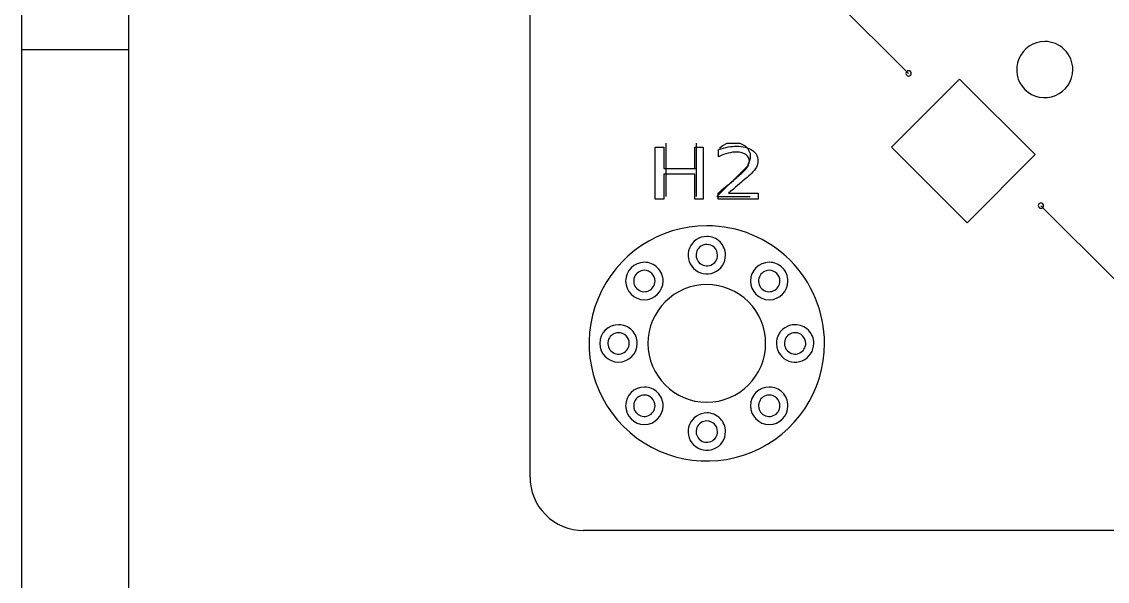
# Model space of a CAD drawing. Header units: millimetres. Extents: x 10 to 287, y 10 to 200.
# Drawn here: x 10 to 30.29, y 140.06 to 150.52 of the extents above; entities that cross this region are included whole.
import ezdxf

# ---------------------------------------------------------------- set-up
doc = ezdxf.new("R2010")
doc.units = ezdxf.units.MM
doc.layers.get('0').update_dxf_attribs({"linetype": 'CONTINUOUS'})

msp = doc.modelspace()

# ---------------------------------------------------------------- linework, layer by layer
at = {"color": 7}
for points in [[(10, 200.0072), (287.0022, 200.0072), (287.0022, 10), (10, 10)], [(12, 198.0072), (285.0022, 198.0072), (285.0022, 12), (12, 12)], [(29.121, 150.1532)], [(29.121, 150.1532)], [(29.121, 150.1532)], [(29.121, 150.1532)], [(29.121, 150.1532)], [(29.121, 150.1532)], [(26.5754, 149.6075)], [(27.6714, 146.7644), (26.2572, 148.1786), (27.53, 149.4514), (28.9442, 148.0372)], [(27.6714, 146.7644), (26.2572, 148.1786), (27.53, 149.4514), (28.9442, 148.0372)], [(27.6714, 146.7644), (26.2572, 148.1786), (27.53, 149.4514), (28.9442, 148.0372)], [(21.838575, 148.179182), (21.998442, 148.179182), (21.998442, 147.780754), (22.579342, 147.780754), (22.579342, 148.179182), (22.739209, 148.179182), (22.739209, 147.207201), (22.579342, 147.207201), (22.579342, 147.67008), (21.998442, 147.67008), (21.998442, 147.207201), (21.838575, 147.207201)], [(23.209302, 147.317889)], [(29.0503, 147.1326)], [(22.8045, 146.7072)], [(22.8045, 146.7072)], [(22.8045, 146.7072)], [(22.8045, 146.7072)], [(22.8045, 146.5072)], [(22.8045, 146.5072)], [(22.8045, 146.5072)], [(22.8045, 146.5072)], [(22.8045, 146.3572)], [(22.8045, 146.3572)], [(22.8045, 146.3572)], [(22.8045, 146.3572)], [(21.6377, 146.0239)], [(21.6377, 146.0239)], [(21.6377, 146.0239)], [(21.6377, 146.0239)], [(23.9712, 146.0239)], [(23.9712, 146.0239)], [(23.9712, 146.0239)], [(23.9712, 146.0239)], [(21.6377, 145.8739)], [(21.6377, 145.8739)], [(21.6377, 145.8739)], [(21.6377, 145.8739)], [(23.9712, 145.8739)], [(23.9712, 145.8739)], [(23.9712, 145.8739)], [(23.9712, 145.8739)], [(22.8045, 145.6072)], [(22.8045, 145.6072)], [(22.8045, 145.6072)], [(22.8045, 145.6072)], [(21.1545, 144.8572)], [(21.1545, 144.8572)], [(21.1545, 144.8572)], [(21.1545, 144.8572)], [(21.1545, 144.7072)], [(21.1545, 144.7072)], [(21.1545, 144.7072)], [(21.1545, 144.7072)], [(24.4545, 144.8572)], [(24.4545, 144.8572)], [(24.4545, 144.8572)], [(24.4545, 144.8572)], [(24.4545, 144.7072)], [(24.4545, 144.7072)], [(24.4545, 144.7072)], [(24.4545, 144.7072)], [(21.6377, 143.6905)], [(21.6377, 143.6905)], [(21.6377, 143.6905)], [(21.6377, 143.6905)], [(23.9712, 143.6905)], [(23.9712, 143.6905)], [(23.9712, 143.6905)], [(23.9712, 143.6905)], [(21.6377, 143.5405)], [(21.6377, 143.5405)], [(21.6377, 143.5405)], [(21.6377, 143.5405)], [(23.9712, 143.5405)], [(23.9712, 143.5405)], [(23.9712, 143.5405)], [(23.9712, 143.5405)], [(22.8045, 143.2072)], [(22.8045, 143.2072)], [(22.8045, 143.2072)], [(22.8045, 143.2072)], [(22.8045, 143.0572)], [(22.8045, 143.0572)], [(22.8045, 143.0572)], [(22.8045, 143.0572)]]:
    msp.add_lwpolyline(points, close=True, dxfattribs=at)
for points in [[(19.5, 142.0072), (19.5, 185.0072)], [(25.1612, 150.9717), (26.5754, 149.5575)], [(26.5754, 149.5575), (25.1612, 150.9717)], [(10, 150.0072), (12, 150.0072)], [(22.0426, 147.2524), (22.0426, 148.2524)], [(22.614, 147.2524), (22.614, 148.2524)], [(23.0426, 148.1571), (23.0902, 148.2048), (23.1854, 148.2524), (23.4235, 148.2524), (23.5188, 148.2048), (23.5664, 148.1571), (23.614, 148.0619), (23.614, 147.9667), (23.5664, 147.8238), (22.9949, 147.2524), (23.614, 147.2524)], [(23.024904, 147.999505), (23.024904, 148.132314)], [(22.0426, 147.7762), (22.614, 147.7762)], [(23.209311, 147.317875), (23.76726, 147.317875), (23.76726, 147.207201), (23.016996, 147.207201), (23.016996, 147.317875)], [(29.0503, 147.0826), (30.4645, 145.6684)], [(30.4645, 145.6684), (29.0503, 147.0826)], [(39.5, 141.0072), (20.5, 141.0072)]]:
    msp.add_lwpolyline(points, dxfattribs=at)
for points in [[(29.121, 150.1532), (28.908657, 150.1532), (28.717223, 150.025288), (28.635963, 149.829109)], [(29.121, 150.1532), (28.908657, 150.1532), (28.717223, 150.025288), (28.635963, 149.829109)], [(29.121, 150.1532), (28.908657, 150.1532), (28.717223, 150.025288), (28.635963, 149.829109)], [(29.121, 150.1532), (28.908657, 150.1532), (28.717223, 150.025288), (28.635963, 149.829109)], [(29.121, 150.1532), (28.908657, 150.1532), (28.717223, 150.025288), (28.635963, 149.829109)], [(29.121, 150.1532), (28.908657, 150.1532), (28.717223, 150.025288), (28.635963, 149.829109)], [(29.492231, 149.999431), (29.393774, 150.097888), (29.260239, 150.1532), (29.121, 150.1532)], [(29.492231, 149.999431), (29.393774, 150.097888), (29.260239, 150.1532), (29.121, 150.1532)], [(29.492231, 149.999431), (29.393774, 150.097888), (29.260239, 150.1532), (29.121, 150.1532)], [(29.492231, 149.999431), (29.393774, 150.097888), (29.260239, 150.1532), (29.121, 150.1532)], [(29.492231, 149.999431), (29.393774, 150.097888), (29.260239, 150.1532), (29.121, 150.1532)], [(29.492231, 149.999431), (29.393774, 150.097888), (29.260239, 150.1532), (29.121, 150.1532)], [(29.646, 149.6282), (29.646, 149.767439), (29.590688, 149.900974), (29.492231, 149.999431)], [(29.646, 149.6282), (29.646, 149.767439), (29.590688, 149.900974), (29.492231, 149.999431)], [(29.646, 149.6282), (29.646, 149.767439), (29.590688, 149.900974), (29.492231, 149.999431)], [(29.646, 149.6282), (29.646, 149.767439), (29.590688, 149.900974), (29.492231, 149.999431)], [(29.646, 149.6282), (29.646, 149.767439), (29.590688, 149.900974), (29.492231, 149.999431)], [(29.646, 149.6282), (29.646, 149.767439), (29.590688, 149.900974), (29.492231, 149.999431)], [(28.635963, 149.829109), (28.554703, 149.63293), (28.59962, 149.407118), (28.749769, 149.256969)], [(28.635963, 149.829109), (28.554703, 149.63293), (28.59962, 149.407118), (28.749769, 149.256969)], [(28.635963, 149.829109), (28.554703, 149.63293), (28.59962, 149.407118), (28.749769, 149.256969)], [(28.635963, 149.829109), (28.554703, 149.63293), (28.59962, 149.407118), (28.749769, 149.256969)], [(28.635963, 149.829109), (28.554703, 149.63293), (28.59962, 149.407118), (28.749769, 149.256969)], [(28.635963, 149.829109), (28.554703, 149.63293), (28.59962, 149.407118), (28.749769, 149.256969)], [(26.5754, 149.6075), (26.547786, 149.6075), (26.5254, 149.585114), (26.5254, 149.5575)], [(26.5254, 149.5575), (26.5254, 149.529886), (26.547786, 149.5075), (26.5754, 149.5075)], [(26.610755, 149.592855), (26.601379, 149.602232), (26.588661, 149.6075), (26.5754, 149.6075)], [(26.5754, 149.5075), (26.603014, 149.5075), (26.6254, 149.529886), (26.6254, 149.5575)], [(26.6254, 149.5575), (26.6254, 149.570761), (26.620132, 149.583479), (26.610755, 149.592855)], [(29.321909, 149.143163), (29.518088, 149.224423), (29.646, 149.415857), (29.646, 149.6282)], [(29.321909, 149.143163), (29.518088, 149.224423), (29.646, 149.415857), (29.646, 149.6282)], [(29.321909, 149.143163), (29.518088, 149.224423), (29.646, 149.415857), (29.646, 149.6282)], [(29.321909, 149.143163), (29.518088, 149.224423), (29.646, 149.415857), (29.646, 149.6282)], [(29.321909, 149.143163), (29.518088, 149.224423), (29.646, 149.415857), (29.646, 149.6282)], [(29.321909, 149.143163), (29.518088, 149.224423), (29.646, 149.415857), (29.646, 149.6282)], [(28.749769, 149.256969), (28.899918, 149.10682), (29.12573, 149.061903), (29.321909, 149.143163)], [(28.749769, 149.256969), (28.899918, 149.10682), (29.12573, 149.061903), (29.321909, 149.143163)], [(28.749769, 149.256969), (28.899918, 149.10682), (29.12573, 149.061903), (29.321909, 149.143163)], [(28.749769, 149.256969), (28.899918, 149.10682), (29.12573, 149.061903), (29.321909, 149.143163)], [(28.749769, 149.256969), (28.899918, 149.10682), (29.12573, 149.061903), (29.321909, 149.143163)], [(28.749769, 149.256969), (28.899918, 149.10682), (29.12573, 149.061903), (29.321909, 149.143163)], [(23.024904, 148.132314), (23.089271, 148.153581), (23.149419, 148.169641), (23.205348, 148.180494)], [(23.205348, 148.180494), (23.261275, 148.191347), (23.312453, 148.196774), (23.358883, 148.196774)], [(23.358883, 148.196774), (23.481288, 148.196774), (23.578896, 148.171601), (23.651707, 148.121254)], [(23.651707, 148.121254), (23.724518, 148.070907), (23.760923, 148.003635), (23.760923, 147.919437)], [(23.202973, 148.064605), (23.147573, 148.050285), (23.088217, 148.028585), (23.024904, 147.999505)], [(23.362048, 148.086085), (23.311928, 148.086085), (23.258903, 148.078925), (23.202973, 148.064605)], [(23.533786, 148.037255), (23.489993, 148.069808), (23.432747, 148.086085), (23.362048, 148.086085)], [(23.600266, 147.910956), (23.600266, 147.962603), (23.578106, 148.004702), (23.533786, 148.037255)], [(23.569406, 147.813956), (23.589979, 147.846943), (23.600266, 147.879276), (23.600266, 147.910956)], [(23.760923, 147.919437), (23.760923, 147.87951), (23.75169, 147.841534), (23.733223, 147.805507)], [(23.462564, 147.694168), (23.513744, 147.741475), (23.549358, 147.781404), (23.569406, 147.813956)], [(23.733223, 147.805507), (23.715283, 147.76992), (23.682306, 147.727821), (23.634293, 147.679208)], [(23.016996, 147.317875), (23.077669, 147.369522), (23.160241, 147.438747), (23.26471, 147.525552)], [(23.508458, 147.569836), (23.437758, 147.509943), (23.338039, 147.42596), (23.209302, 147.317889)], [(23.26471, 147.525552), (23.369705, 147.612789), (23.435656, 147.668995), (23.462564, 147.694168)], [(23.634293, 147.679208), (23.6211, 147.666621), (23.579155, 147.630164), (23.508458, 147.569836)], [(29.004106, 147.101734), (28.996367, 147.08305), (29.000645, 147.061545), (29.014945, 147.047245)], [(29.0503, 147.1326), (29.030077, 147.1326), (29.011845, 147.120418), (29.004106, 147.101734)], [(29.085655, 147.117955), (29.076279, 147.127332), (29.063561, 147.1326), (29.0503, 147.1326)], [(29.1003, 147.0826), (29.1003, 147.095861), (29.095032, 147.108579), (29.085655, 147.117955)], [(29.014945, 147.047245), (29.029245, 147.032945), (29.05075, 147.028667), (29.069434, 147.036406)], [(29.069434, 147.036406), (29.088118, 147.044145), (29.1003, 147.062377), (29.1003, 147.0826)], [(22.8045, 146.7072), (21.914683, 146.7072), (21.112483, 146.171187), (20.771965, 145.349104)], [(22.8045, 146.7072), (21.914683, 146.7072), (21.112483, 146.171187), (20.771965, 145.349104)], [(22.8045, 146.7072), (21.914683, 146.7072), (21.112483, 146.171187), (20.771965, 145.349104)], [(22.8045, 146.7072), (21.914683, 146.7072), (21.112483, 146.171187), (20.771965, 145.349104)], [(24.360135, 146.062835), (23.947555, 146.475415), (23.387976, 146.7072), (22.8045, 146.7072)], [(24.360135, 146.062835), (23.947555, 146.475415), (23.387976, 146.7072), (22.8045, 146.7072)], [(24.360135, 146.062835), (23.947555, 146.475415), (23.387976, 146.7072), (22.8045, 146.7072)], [(24.360135, 146.062835), (23.947555, 146.475415), (23.387976, 146.7072), (22.8045, 146.7072)], [(22.8045, 146.5072), (22.662938, 146.5072), (22.535316, 146.421925), (22.481142, 146.291139)], [(22.8045, 146.5072), (22.662938, 146.5072), (22.535316, 146.421925), (22.481142, 146.291139)], [(22.8045, 146.5072), (22.662938, 146.5072), (22.535316, 146.421925), (22.481142, 146.291139)], [(22.8045, 146.5072), (22.662938, 146.5072), (22.535316, 146.421925), (22.481142, 146.291139)], [(23.051987, 146.404687), (22.98635, 146.470325), (22.897326, 146.5072), (22.8045, 146.5072)], [(23.051987, 146.404687), (22.98635, 146.470325), (22.897326, 146.5072), (22.8045, 146.5072)], [(23.051987, 146.404687), (22.98635, 146.470325), (22.897326, 146.5072), (22.8045, 146.5072)], [(23.051987, 146.404687), (22.98635, 146.470325), (22.897326, 146.5072), (22.8045, 146.5072)], [(22.481142, 146.291139), (22.426969, 146.160353), (22.456913, 146.009812), (22.557013, 145.909713)], [(22.481142, 146.291139), (22.426969, 146.160353), (22.456913, 146.009812), (22.557013, 145.909713)], [(22.481142, 146.291139), (22.426969, 146.160353), (22.456913, 146.009812), (22.557013, 145.909713)], [(22.481142, 146.291139), (22.426969, 146.160353), (22.456913, 146.009812), (22.557013, 145.909713)], [(22.8045, 146.3572), (22.723608, 146.3572), (22.65068, 146.308472), (22.619724, 146.233737)], [(22.8045, 146.3572), (22.723608, 146.3572), (22.65068, 146.308472), (22.619724, 146.233737)], [(22.8045, 146.3572), (22.723608, 146.3572), (22.65068, 146.308472), (22.619724, 146.233737)], [(22.8045, 146.3572), (22.723608, 146.3572), (22.65068, 146.308472), (22.619724, 146.233737)], [(22.945921, 146.298621), (22.908414, 146.336129), (22.857543, 146.3572), (22.8045, 146.3572)], [(22.945921, 146.298621), (22.908414, 146.336129), (22.857543, 146.3572), (22.8045, 146.3572)], [(22.945921, 146.298621), (22.908414, 146.336129), (22.857543, 146.3572), (22.8045, 146.3572)], [(22.945921, 146.298621), (22.908414, 146.336129), (22.857543, 146.3572), (22.8045, 146.3572)], [(23.0045, 146.1572), (23.0045, 146.210243), (22.983429, 146.261114), (22.945921, 146.298621)], [(23.0045, 146.1572), (23.0045, 146.210243), (22.983429, 146.261114), (22.945921, 146.298621)], [(23.0045, 146.1572), (23.0045, 146.210243), (22.983429, 146.261114), (22.945921, 146.298621)], [(23.0045, 146.1572), (23.0045, 146.210243), (22.983429, 146.261114), (22.945921, 146.298621)], [(23.1545, 146.1572), (23.1545, 146.250026), (23.117625, 146.33905), (23.051987, 146.404687)], [(23.1545, 146.1572), (23.1545, 146.250026), (23.117625, 146.33905), (23.051987, 146.404687)], [(23.1545, 146.1572), (23.1545, 146.250026), (23.117625, 146.33905), (23.051987, 146.404687)], [(23.1545, 146.1572), (23.1545, 146.250026), (23.117625, 146.33905), (23.051987, 146.404687)], [(22.619724, 146.233737), (22.588768, 146.159002), (22.605879, 146.072978), (22.663079, 146.015779)], [(22.619724, 146.233737), (22.588768, 146.159002), (22.605879, 146.072978), (22.663079, 146.015779)], [(22.619724, 146.233737), (22.588768, 146.159002), (22.605879, 146.072978), (22.663079, 146.015779)], [(22.619724, 146.233737), (22.588768, 146.159002), (22.605879, 146.072978), (22.663079, 146.015779)], [(22.881037, 145.972424), (22.955772, 146.00338), (23.0045, 146.076308), (23.0045, 146.1572)], [(22.881037, 145.972424), (22.955772, 146.00338), (23.0045, 146.076308), (23.0045, 146.1572)], [(22.881037, 145.972424), (22.955772, 146.00338), (23.0045, 146.076308), (23.0045, 146.1572)], [(22.881037, 145.972424), (22.955772, 146.00338), (23.0045, 146.076308), (23.0045, 146.1572)], [(22.938439, 145.833842), (23.069225, 145.888016), (23.1545, 146.015638), (23.1545, 146.1572)], [(22.938439, 145.833842), (23.069225, 145.888016), (23.1545, 146.015638), (23.1545, 146.1572)], [(22.938439, 145.833842), (23.069225, 145.888016), (23.1545, 146.015638), (23.1545, 146.1572)], [(22.938439, 145.833842), (23.069225, 145.888016), (23.1545, 146.015638), (23.1545, 146.1572)], [(21.6377, 146.0239), (21.4444, 146.0239), (21.2877, 145.8672), (21.2877, 145.6739)], [(21.6377, 146.0239), (21.4444, 146.0239), (21.2877, 145.8672), (21.2877, 145.6739)], [(21.6377, 146.0239), (21.4444, 146.0239), (21.2877, 145.8672), (21.2877, 145.6739)], [(21.6377, 146.0239), (21.4444, 146.0239), (21.2877, 145.8672), (21.2877, 145.6739)], [(21.885187, 145.921387), (21.81955, 145.987025), (21.730526, 146.0239), (21.6377, 146.0239)], [(21.885187, 145.921387), (21.81955, 145.987025), (21.730526, 146.0239), (21.6377, 146.0239)], [(21.885187, 145.921387), (21.81955, 145.987025), (21.730526, 146.0239), (21.6377, 146.0239)], [(21.885187, 145.921387), (21.81955, 145.987025), (21.730526, 146.0239), (21.6377, 146.0239)], [(21.9877, 145.6739), (21.9877, 145.766726), (21.950825, 145.85575), (21.885187, 145.921387)], [(21.9877, 145.6739), (21.9877, 145.766726), (21.950825, 145.85575), (21.885187, 145.921387)], [(21.9877, 145.6739), (21.9877, 145.766726), (21.950825, 145.85575), (21.885187, 145.921387)], [(21.9877, 145.6739), (21.9877, 145.766726), (21.950825, 145.85575), (21.885187, 145.921387)], [(22.557013, 145.909713), (22.657112, 145.809613), (22.807653, 145.779669), (22.938439, 145.833842)], [(22.557013, 145.909713), (22.657112, 145.809613), (22.807653, 145.779669), (22.938439, 145.833842)], [(22.557013, 145.909713), (22.657112, 145.809613), (22.807653, 145.779669), (22.938439, 145.833842)], [(22.557013, 145.909713), (22.657112, 145.809613), (22.807653, 145.779669), (22.938439, 145.833842)], [(22.663079, 146.015779), (22.720278, 145.958579), (22.806302, 145.941468), (22.881037, 145.972424)], [(22.663079, 146.015779), (22.720278, 145.958579), (22.806302, 145.941468), (22.881037, 145.972424)], [(22.663079, 146.015779), (22.720278, 145.958579), (22.806302, 145.941468), (22.881037, 145.972424)], [(22.663079, 146.015779), (22.720278, 145.958579), (22.806302, 145.941468), (22.881037, 145.972424)], [(23.9712, 146.0239), (23.7779, 146.0239), (23.6212, 145.8672), (23.6212, 145.6739)], [(23.9712, 146.0239), (23.7779, 146.0239), (23.6212, 145.8672), (23.6212, 145.6739)], [(23.9712, 146.0239), (23.7779, 146.0239), (23.6212, 145.8672), (23.6212, 145.6739)], [(23.9712, 146.0239), (23.7779, 146.0239), (23.6212, 145.8672), (23.6212, 145.6739)], [(24.218687, 145.921387), (24.15305, 145.987025), (24.064026, 146.0239), (23.9712, 146.0239)], [(24.218687, 145.921387), (24.15305, 145.987025), (24.064026, 146.0239), (23.9712, 146.0239)], [(24.218687, 145.921387), (24.15305, 145.987025), (24.064026, 146.0239), (23.9712, 146.0239)], [(24.218687, 145.921387), (24.15305, 145.987025), (24.064026, 146.0239), (23.9712, 146.0239)], [(24.3212, 145.6739), (24.3212, 145.766726), (24.284325, 145.85575), (24.218687, 145.921387)], [(24.3212, 145.6739), (24.3212, 145.766726), (24.284325, 145.85575), (24.218687, 145.921387)], [(24.3212, 145.6739), (24.3212, 145.766726), (24.284325, 145.85575), (24.218687, 145.921387)], [(24.3212, 145.6739), (24.3212, 145.766726), (24.284325, 145.85575), (24.218687, 145.921387)], [(25.0045, 144.5072), (25.0045, 145.090676), (24.772715, 145.650255), (24.360135, 146.062835)], [(25.0045, 144.5072), (25.0045, 145.090676), (24.772715, 145.650255), (24.360135, 146.062835)], [(25.0045, 144.5072), (25.0045, 145.090676), (24.772715, 145.650255), (24.360135, 146.062835)], [(25.0045, 144.5072), (25.0045, 145.090676), (24.772715, 145.650255), (24.360135, 146.062835)], [(21.452924, 145.750437), (21.421968, 145.675702), (21.439079, 145.589678), (21.496279, 145.532479)], [(21.452924, 145.750437), (21.421968, 145.675702), (21.439079, 145.589678), (21.496279, 145.532479)], [(21.452924, 145.750437), (21.421968, 145.675702), (21.439079, 145.589678), (21.496279, 145.532479)], [(21.452924, 145.750437), (21.421968, 145.675702), (21.439079, 145.589678), (21.496279, 145.532479)], [(21.6377, 145.8739), (21.556808, 145.8739), (21.48388, 145.825172), (21.452924, 145.750437)], [(21.6377, 145.8739), (21.556808, 145.8739), (21.48388, 145.825172), (21.452924, 145.750437)], [(21.6377, 145.8739), (21.556808, 145.8739), (21.48388, 145.825172), (21.452924, 145.750437)], [(21.6377, 145.8739), (21.556808, 145.8739), (21.48388, 145.825172), (21.452924, 145.750437)], [(21.779121, 145.815321), (21.741614, 145.852829), (21.690743, 145.8739), (21.6377, 145.8739)], [(21.779121, 145.815321), (21.741614, 145.852829), (21.690743, 145.8739), (21.6377, 145.8739)], [(21.779121, 145.815321), (21.741614, 145.852829), (21.690743, 145.8739), (21.6377, 145.8739)], [(21.779121, 145.815321), (21.741614, 145.852829), (21.690743, 145.8739), (21.6377, 145.8739)], [(21.8377, 145.6739), (21.8377, 145.726943), (21.816629, 145.777814), (21.779121, 145.815321)], [(21.8377, 145.6739), (21.8377, 145.726943), (21.816629, 145.777814), (21.779121, 145.815321)], [(21.8377, 145.6739), (21.8377, 145.726943), (21.816629, 145.777814), (21.779121, 145.815321)], [(21.8377, 145.6739), (21.8377, 145.726943), (21.816629, 145.777814), (21.779121, 145.815321)], [(23.786424, 145.750437), (23.755468, 145.675702), (23.772579, 145.589678), (23.829779, 145.532479)], [(23.786424, 145.750437), (23.755468, 145.675702), (23.772579, 145.589678), (23.829779, 145.532479)], [(23.786424, 145.750437), (23.755468, 145.675702), (23.772579, 145.589678), (23.829779, 145.532479)], [(23.786424, 145.750437), (23.755468, 145.675702), (23.772579, 145.589678), (23.829779, 145.532479)], [(23.9712, 145.8739), (23.890308, 145.8739), (23.81738, 145.825172), (23.786424, 145.750437)], [(23.9712, 145.8739), (23.890308, 145.8739), (23.81738, 145.825172), (23.786424, 145.750437)], [(23.9712, 145.8739), (23.890308, 145.8739), (23.81738, 145.825172), (23.786424, 145.750437)], [(23.9712, 145.8739), (23.890308, 145.8739), (23.81738, 145.825172), (23.786424, 145.750437)], [(24.112621, 145.815321), (24.075114, 145.852829), (24.024243, 145.8739), (23.9712, 145.8739)], [(24.112621, 145.815321), (24.075114, 145.852829), (24.024243, 145.8739), (23.9712, 145.8739)], [(24.112621, 145.815321), (24.075114, 145.852829), (24.024243, 145.8739), (23.9712, 145.8739)], [(24.112621, 145.815321), (24.075114, 145.852829), (24.024243, 145.8739), (23.9712, 145.8739)], [(24.1712, 145.6739), (24.1712, 145.726943), (24.150129, 145.777814), (24.112621, 145.815321)], [(24.1712, 145.6739), (24.1712, 145.726943), (24.150129, 145.777814), (24.112621, 145.815321)], [(24.1712, 145.6739), (24.1712, 145.726943), (24.150129, 145.777814), (24.112621, 145.815321)], [(24.1712, 145.6739), (24.1712, 145.726943), (24.150129, 145.777814), (24.112621, 145.815321)], [(21.2877, 145.6739), (21.2877, 145.4806), (21.4444, 145.3239), (21.6377, 145.3239)], [(21.2877, 145.6739), (21.2877, 145.4806), (21.4444, 145.3239), (21.6377, 145.3239)], [(21.2877, 145.6739), (21.2877, 145.4806), (21.4444, 145.3239), (21.6377, 145.3239)], [(21.2877, 145.6739), (21.2877, 145.4806), (21.4444, 145.3239), (21.6377, 145.3239)], [(21.496279, 145.532479), (21.553478, 145.475279), (21.639502, 145.458168), (21.714237, 145.489124)], [(21.496279, 145.532479), (21.553478, 145.475279), (21.639502, 145.458168), (21.714237, 145.489124)], [(21.496279, 145.532479), (21.553478, 145.475279), (21.639502, 145.458168), (21.714237, 145.489124)], [(21.496279, 145.532479), (21.553478, 145.475279), (21.639502, 145.458168), (21.714237, 145.489124)], [(21.6377, 145.3239), (21.831, 145.3239), (21.9877, 145.4806), (21.9877, 145.6739)], [(21.6377, 145.3239), (21.831, 145.3239), (21.9877, 145.4806), (21.9877, 145.6739)], [(21.6377, 145.3239), (21.831, 145.3239), (21.9877, 145.4806), (21.9877, 145.6739)], [(21.6377, 145.3239), (21.831, 145.3239), (21.9877, 145.4806), (21.9877, 145.6739)], [(22.8045, 145.6072), (22.196987, 145.6072), (21.7045, 145.114713), (21.7045, 144.5072)], [(22.8045, 145.6072), (22.196987, 145.6072), (21.7045, 145.114713), (21.7045, 144.5072)], [(22.8045, 145.6072), (22.196987, 145.6072), (21.7045, 145.114713), (21.7045, 144.5072)], [(22.8045, 145.6072), (22.196987, 145.6072), (21.7045, 145.114713), (21.7045, 144.5072)], [(21.714237, 145.489124), (21.788972, 145.52008), (21.8377, 145.593008), (21.8377, 145.6739)], [(21.714237, 145.489124), (21.788972, 145.52008), (21.8377, 145.593008), (21.8377, 145.6739)], [(21.714237, 145.489124), (21.788972, 145.52008), (21.8377, 145.593008), (21.8377, 145.6739)], [(21.714237, 145.489124), (21.788972, 145.52008), (21.8377, 145.593008), (21.8377, 145.6739)], [(23.582317, 145.285017), (23.376027, 145.491307), (23.096238, 145.6072), (22.8045, 145.6072)], [(23.582317, 145.285017), (23.376027, 145.491307), (23.096238, 145.6072), (22.8045, 145.6072)], [(23.582317, 145.285017), (23.376027, 145.491307), (23.096238, 145.6072), (22.8045, 145.6072)], [(23.582317, 145.285017), (23.376027, 145.491307), (23.096238, 145.6072), (22.8045, 145.6072)], [(23.6212, 145.6739), (23.6212, 145.4806), (23.7779, 145.3239), (23.9712, 145.3239)], [(23.6212, 145.6739), (23.6212, 145.4806), (23.7779, 145.3239), (23.9712, 145.3239)], [(23.6212, 145.6739), (23.6212, 145.4806), (23.7779, 145.3239), (23.9712, 145.3239)], [(23.6212, 145.6739), (23.6212, 145.4806), (23.7779, 145.3239), (23.9712, 145.3239)], [(23.829779, 145.532479), (23.886978, 145.475279), (23.973002, 145.458168), (24.047737, 145.489124)], [(23.829779, 145.532479), (23.886978, 145.475279), (23.973002, 145.458168), (24.047737, 145.489124)], [(23.829779, 145.532479), (23.886978, 145.475279), (23.973002, 145.458168), (24.047737, 145.489124)], [(23.829779, 145.532479), (23.886978, 145.475279), (23.973002, 145.458168), (24.047737, 145.489124)], [(23.9712, 145.3239), (24.1645, 145.3239), (24.3212, 145.4806), (24.3212, 145.6739)], [(23.9712, 145.3239), (24.1645, 145.3239), (24.3212, 145.4806), (24.3212, 145.6739)], [(23.9712, 145.3239), (24.1645, 145.3239), (24.3212, 145.4806), (24.3212, 145.6739)], [(23.9712, 145.3239), (24.1645, 145.3239), (24.3212, 145.4806), (24.3212, 145.6739)], [(24.047737, 145.489124), (24.122472, 145.52008), (24.1712, 145.593008), (24.1712, 145.6739)], [(24.047737, 145.489124), (24.122472, 145.52008), (24.1712, 145.593008), (24.1712, 145.6739)], [(24.047737, 145.489124), (24.122472, 145.52008), (24.1712, 145.593008), (24.1712, 145.6739)], [(24.047737, 145.489124), (24.122472, 145.52008), (24.1712, 145.593008), (24.1712, 145.6739)], [(20.771965, 145.349104), (20.431447, 144.52702), (20.619669, 143.580761), (21.248865, 142.951565)], [(20.771965, 145.349104), (20.431447, 144.52702), (20.619669, 143.580761), (21.248865, 142.951565)], [(20.771965, 145.349104), (20.431447, 144.52702), (20.619669, 143.580761), (21.248865, 142.951565)], [(20.771965, 145.349104), (20.431447, 144.52702), (20.619669, 143.580761), (21.248865, 142.951565)], [(23.9045, 144.5072), (23.9045, 144.798938), (23.788607, 145.078727), (23.582317, 145.285017)], [(23.9045, 144.5072), (23.9045, 144.798938), (23.788607, 145.078727), (23.582317, 145.285017)], [(23.9045, 144.5072), (23.9045, 144.798938), (23.788607, 145.078727), (23.582317, 145.285017)], [(23.9045, 144.5072), (23.9045, 144.798938), (23.788607, 145.078727), (23.582317, 145.285017)], [(21.1545, 144.8572), (20.9612, 144.8572), (20.8045, 144.7005), (20.8045, 144.5072)], [(21.1545, 144.8572), (20.9612, 144.8572), (20.8045, 144.7005), (20.8045, 144.5072)], [(21.1545, 144.8572), (20.9612, 144.8572), (20.8045, 144.7005), (20.8045, 144.5072)], [(21.1545, 144.8572), (20.9612, 144.8572), (20.8045, 144.7005), (20.8045, 144.5072)], [(21.1545, 144.7072), (21.073608, 144.7072), (21.00068, 144.658472), (20.969724, 144.583737)], [(21.1545, 144.7072), (21.073608, 144.7072), (21.00068, 144.658472), (20.969724, 144.583737)], [(21.1545, 144.7072), (21.073608, 144.7072), (21.00068, 144.658472), (20.969724, 144.583737)], [(21.1545, 144.7072), (21.073608, 144.7072), (21.00068, 144.658472), (20.969724, 144.583737)], [(21.401987, 144.754687), (21.33635, 144.820325), (21.247326, 144.8572), (21.1545, 144.8572)], [(21.401987, 144.754687), (21.33635, 144.820325), (21.247326, 144.8572), (21.1545, 144.8572)], [(21.401987, 144.754687), (21.33635, 144.820325), (21.247326, 144.8572), (21.1545, 144.8572)], [(21.401987, 144.754687), (21.33635, 144.820325), (21.247326, 144.8572), (21.1545, 144.8572)], [(21.295921, 144.648621), (21.258414, 144.686129), (21.207543, 144.7072), (21.1545, 144.7072)], [(21.295921, 144.648621), (21.258414, 144.686129), (21.207543, 144.7072), (21.1545, 144.7072)], [(21.295921, 144.648621), (21.258414, 144.686129), (21.207543, 144.7072), (21.1545, 144.7072)], [(21.295921, 144.648621), (21.258414, 144.686129), (21.207543, 144.7072), (21.1545, 144.7072)], [(21.5045, 144.5072), (21.5045, 144.600026), (21.467625, 144.68905), (21.401987, 144.754687)], [(21.5045, 144.5072), (21.5045, 144.600026), (21.467625, 144.68905), (21.401987, 144.754687)], [(21.5045, 144.5072), (21.5045, 144.600026), (21.467625, 144.68905), (21.401987, 144.754687)], [(21.5045, 144.5072), (21.5045, 144.600026), (21.467625, 144.68905), (21.401987, 144.754687)], [(24.4545, 144.8572), (24.312938, 144.8572), (24.185316, 144.771925), (24.131142, 144.641139)], [(24.4545, 144.8572), (24.312938, 144.8572), (24.185316, 144.771925), (24.131142, 144.641139)], [(24.4545, 144.8572), (24.312938, 144.8572), (24.185316, 144.771925), (24.131142, 144.641139)], [(24.4545, 144.8572), (24.312938, 144.8572), (24.185316, 144.771925), (24.131142, 144.641139)], [(24.4545, 144.7072), (24.373608, 144.7072), (24.30068, 144.658472), (24.269724, 144.583737)], [(24.4545, 144.7072), (24.373608, 144.7072), (24.30068, 144.658472), (24.269724, 144.583737)], [(24.4545, 144.7072), (24.373608, 144.7072), (24.30068, 144.658472), (24.269724, 144.583737)], [(24.4545, 144.7072), (24.373608, 144.7072), (24.30068, 144.658472), (24.269724, 144.583737)], [(24.701987, 144.754687), (24.63635, 144.820325), (24.547326, 144.8572), (24.4545, 144.8572)], [(24.701987, 144.754687), (24.63635, 144.820325), (24.547326, 144.8572), (24.4545, 144.8572)], [(24.701987, 144.754687), (24.63635, 144.820325), (24.547326, 144.8572), (24.4545, 144.8572)], [(24.701987, 144.754687), (24.63635, 144.820325), (24.547326, 144.8572), (24.4545, 144.8572)], [(24.595921, 144.648621), (24.558414, 144.686129), (24.507543, 144.7072), (24.4545, 144.7072)], [(24.595921, 144.648621), (24.558414, 144.686129), (24.507543, 144.7072), (24.4545, 144.7072)], [(24.595921, 144.648621), (24.558414, 144.686129), (24.507543, 144.7072), (24.4545, 144.7072)], [(24.595921, 144.648621), (24.558414, 144.686129), (24.507543, 144.7072), (24.4545, 144.7072)], [(24.8045, 144.5072), (24.8045, 144.600026), (24.767625, 144.68905), (24.701987, 144.754687)], [(24.8045, 144.5072), (24.8045, 144.600026), (24.767625, 144.68905), (24.701987, 144.754687)], [(24.8045, 144.5072), (24.8045, 144.600026), (24.767625, 144.68905), (24.701987, 144.754687)], [(24.8045, 144.5072), (24.8045, 144.600026), (24.767625, 144.68905), (24.701987, 144.754687)], [(20.8045, 144.5072), (20.8045, 144.3139), (20.9612, 144.1572), (21.1545, 144.1572)], [(20.8045, 144.5072), (20.8045, 144.3139), (20.9612, 144.1572), (21.1545, 144.1572)], [(20.8045, 144.5072), (20.8045, 144.3139), (20.9612, 144.1572), (21.1545, 144.1572)], [(20.8045, 144.5072), (20.8045, 144.3139), (20.9612, 144.1572), (21.1545, 144.1572)], [(20.969724, 144.583737), (20.938768, 144.509002), (20.955879, 144.422978), (21.013079, 144.365779)], [(20.969724, 144.583737), (20.938768, 144.509002), (20.955879, 144.422978), (21.013079, 144.365779)], [(20.969724, 144.583737), (20.938768, 144.509002), (20.955879, 144.422978), (21.013079, 144.365779)], [(20.969724, 144.583737), (20.938768, 144.509002), (20.955879, 144.422978), (21.013079, 144.365779)], [(21.1545, 144.1572), (21.3478, 144.1572), (21.5045, 144.3139), (21.5045, 144.5072)], [(21.1545, 144.1572), (21.3478, 144.1572), (21.5045, 144.3139), (21.5045, 144.5072)], [(21.1545, 144.1572), (21.3478, 144.1572), (21.5045, 144.3139), (21.5045, 144.5072)], [(21.1545, 144.1572), (21.3478, 144.1572), (21.5045, 144.3139), (21.5045, 144.5072)], [(21.231037, 144.322424), (21.305772, 144.35338), (21.3545, 144.426308), (21.3545, 144.5072)], [(21.231037, 144.322424), (21.305772, 144.35338), (21.3545, 144.426308), (21.3545, 144.5072)], [(21.231037, 144.322424), (21.305772, 144.35338), (21.3545, 144.426308), (21.3545, 144.5072)], [(21.231037, 144.322424), (21.305772, 144.35338), (21.3545, 144.426308), (21.3545, 144.5072)], [(21.3545, 144.5072), (21.3545, 144.560243), (21.333429, 144.611114), (21.295921, 144.648621)], [(21.3545, 144.5072), (21.3545, 144.560243), (21.333429, 144.611114), (21.295921, 144.648621)], [(21.3545, 144.5072), (21.3545, 144.560243), (21.333429, 144.611114), (21.295921, 144.648621)], [(21.3545, 144.5072), (21.3545, 144.560243), (21.333429, 144.611114), (21.295921, 144.648621)], [(21.7045, 144.5072), (21.7045, 143.899687), (22.196987, 143.4072), (22.8045, 143.4072)], [(21.7045, 144.5072), (21.7045, 143.899687), (22.196987, 143.4072), (22.8045, 143.4072)], [(21.7045, 144.5072), (21.7045, 143.899687), (22.196987, 143.4072), (22.8045, 143.4072)], [(21.7045, 144.5072), (21.7045, 143.899687), (22.196987, 143.4072), (22.8045, 143.4072)], [(22.8045, 143.4072), (23.412013, 143.4072), (23.9045, 143.899687), (23.9045, 144.5072)], [(22.8045, 143.4072), (23.412013, 143.4072), (23.9045, 143.899687), (23.9045, 144.5072)], [(22.8045, 143.4072), (23.412013, 143.4072), (23.9045, 143.899687), (23.9045, 144.5072)], [(22.8045, 143.4072), (23.412013, 143.4072), (23.9045, 143.899687), (23.9045, 144.5072)], [(23.646404, 142.474665), (24.468487, 142.815183), (25.0045, 143.617383), (25.0045, 144.5072)], [(23.646404, 142.474665), (24.468487, 142.815183), (25.0045, 143.617383), (25.0045, 144.5072)], [(23.646404, 142.474665), (24.468487, 142.815183), (25.0045, 143.617383), (25.0045, 144.5072)], [(23.646404, 142.474665), (24.468487, 142.815183), (25.0045, 143.617383), (25.0045, 144.5072)], [(24.131142, 144.641139), (24.076969, 144.510353), (24.106913, 144.359812), (24.207013, 144.259713)], [(24.131142, 144.641139), (24.076969, 144.510353), (24.106913, 144.359812), (24.207013, 144.259713)], [(24.131142, 144.641139), (24.076969, 144.510353), (24.106913, 144.359812), (24.207013, 144.259713)], [(24.131142, 144.641139), (24.076969, 144.510353), (24.106913, 144.359812), (24.207013, 144.259713)], [(24.269724, 144.583737), (24.238768, 144.509002), (24.255879, 144.422978), (24.313079, 144.365779)], [(24.269724, 144.583737), (24.238768, 144.509002), (24.255879, 144.422978), (24.313079, 144.365779)], [(24.269724, 144.583737), (24.238768, 144.509002), (24.255879, 144.422978), (24.313079, 144.365779)], [(24.269724, 144.583737), (24.238768, 144.509002), (24.255879, 144.422978), (24.313079, 144.365779)], [(24.531037, 144.322424), (24.605772, 144.35338), (24.6545, 144.426308), (24.6545, 144.5072)], [(24.531037, 144.322424), (24.605772, 144.35338), (24.6545, 144.426308), (24.6545, 144.5072)], [(24.531037, 144.322424), (24.605772, 144.35338), (24.6545, 144.426308), (24.6545, 144.5072)], [(24.531037, 144.322424), (24.605772, 144.35338), (24.6545, 144.426308), (24.6545, 144.5072)], [(24.588439, 144.183842), (24.719225, 144.238016), (24.8045, 144.365638), (24.8045, 144.5072)], [(24.588439, 144.183842), (24.719225, 144.238016), (24.8045, 144.365638), (24.8045, 144.5072)], [(24.588439, 144.183842), (24.719225, 144.238016), (24.8045, 144.365638), (24.8045, 144.5072)], [(24.588439, 144.183842), (24.719225, 144.238016), (24.8045, 144.365638), (24.8045, 144.5072)], [(24.6545, 144.5072), (24.6545, 144.560243), (24.633429, 144.611114), (24.595921, 144.648621)], [(24.6545, 144.5072), (24.6545, 144.560243), (24.633429, 144.611114), (24.595921, 144.648621)], [(24.6545, 144.5072), (24.6545, 144.560243), (24.633429, 144.611114), (24.595921, 144.648621)], [(24.6545, 144.5072), (24.6545, 144.560243), (24.633429, 144.611114), (24.595921, 144.648621)], [(21.013079, 144.365779), (21.070278, 144.308579), (21.156302, 144.291468), (21.231037, 144.322424)], [(21.013079, 144.365779), (21.070278, 144.308579), (21.156302, 144.291468), (21.231037, 144.322424)], [(21.013079, 144.365779), (21.070278, 144.308579), (21.156302, 144.291468), (21.231037, 144.322424)], [(21.013079, 144.365779), (21.070278, 144.308579), (21.156302, 144.291468), (21.231037, 144.322424)], [(24.207013, 144.259713), (24.307112, 144.159613), (24.457653, 144.129669), (24.588439, 144.183842)], [(24.207013, 144.259713), (24.307112, 144.159613), (24.457653, 144.129669), (24.588439, 144.183842)], [(24.207013, 144.259713), (24.307112, 144.159613), (24.457653, 144.129669), (24.588439, 144.183842)], [(24.207013, 144.259713), (24.307112, 144.159613), (24.457653, 144.129669), (24.588439, 144.183842)], [(24.313079, 144.365779), (24.370278, 144.308579), (24.456302, 144.291468), (24.531037, 144.322424)], [(24.313079, 144.365779), (24.370278, 144.308579), (24.456302, 144.291468), (24.531037, 144.322424)], [(24.313079, 144.365779), (24.370278, 144.308579), (24.456302, 144.291468), (24.531037, 144.322424)], [(24.313079, 144.365779), (24.370278, 144.308579), (24.456302, 144.291468), (24.531037, 144.322424)], [(21.6377, 143.6905), (21.4444, 143.6905), (21.2877, 143.5338), (21.2877, 143.3405)], [(21.6377, 143.6905), (21.4444, 143.6905), (21.2877, 143.5338), (21.2877, 143.3405)], [(21.6377, 143.6905), (21.4444, 143.6905), (21.2877, 143.5338), (21.2877, 143.3405)], [(21.6377, 143.6905), (21.4444, 143.6905), (21.2877, 143.5338), (21.2877, 143.3405)], [(21.885187, 143.587987), (21.81955, 143.653625), (21.730526, 143.6905), (21.6377, 143.6905)], [(21.885187, 143.587987), (21.81955, 143.653625), (21.730526, 143.6905), (21.6377, 143.6905)], [(21.885187, 143.587987), (21.81955, 143.653625), (21.730526, 143.6905), (21.6377, 143.6905)], [(21.885187, 143.587987), (21.81955, 143.653625), (21.730526, 143.6905), (21.6377, 143.6905)], [(23.9712, 143.6905), (23.7779, 143.6905), (23.6212, 143.5338), (23.6212, 143.3405)], [(23.9712, 143.6905), (23.7779, 143.6905), (23.6212, 143.5338), (23.6212, 143.3405)], [(23.9712, 143.6905), (23.7779, 143.6905), (23.6212, 143.5338), (23.6212, 143.3405)], [(23.9712, 143.6905), (23.7779, 143.6905), (23.6212, 143.5338), (23.6212, 143.3405)], [(24.218687, 143.587987), (24.15305, 143.653625), (24.064026, 143.6905), (23.9712, 143.6905)], [(24.218687, 143.587987), (24.15305, 143.653625), (24.064026, 143.6905), (23.9712, 143.6905)], [(24.218687, 143.587987), (24.15305, 143.653625), (24.064026, 143.6905), (23.9712, 143.6905)], [(24.218687, 143.587987), (24.15305, 143.653625), (24.064026, 143.6905), (23.9712, 143.6905)], [(21.6377, 143.5405), (21.556808, 143.5405), (21.48388, 143.491772), (21.452924, 143.417037)], [(21.6377, 143.5405), (21.556808, 143.5405), (21.48388, 143.491772), (21.452924, 143.417037)], [(21.6377, 143.5405), (21.556808, 143.5405), (21.48388, 143.491772), (21.452924, 143.417037)], [(21.6377, 143.5405), (21.556808, 143.5405), (21.48388, 143.491772), (21.452924, 143.417037)], [(21.779121, 143.481921), (21.741614, 143.519429), (21.690743, 143.5405), (21.6377, 143.5405)], [(21.779121, 143.481921), (21.741614, 143.519429), (21.690743, 143.5405), (21.6377, 143.5405)], [(21.779121, 143.481921), (21.741614, 143.519429), (21.690743, 143.5405), (21.6377, 143.5405)], [(21.779121, 143.481921), (21.741614, 143.519429), (21.690743, 143.5405), (21.6377, 143.5405)], [(21.8377, 143.3405), (21.8377, 143.393543), (21.816629, 143.444414), (21.779121, 143.481921)], [(21.8377, 143.3405), (21.8377, 143.393543), (21.816629, 143.444414), (21.779121, 143.481921)], [(21.8377, 143.3405), (21.8377, 143.393543), (21.816629, 143.444414), (21.779121, 143.481921)], [(21.8377, 143.3405), (21.8377, 143.393543), (21.816629, 143.444414), (21.779121, 143.481921)], [(21.9877, 143.3405), (21.9877, 143.433326), (21.950825, 143.52235), (21.885187, 143.587987)], [(21.9877, 143.3405), (21.9877, 143.433326), (21.950825, 143.52235), (21.885187, 143.587987)], [(21.9877, 143.3405), (21.9877, 143.433326), (21.950825, 143.52235), (21.885187, 143.587987)], [(21.9877, 143.3405), (21.9877, 143.433326), (21.950825, 143.52235), (21.885187, 143.587987)], [(23.9712, 143.5405), (23.890308, 143.5405), (23.81738, 143.491772), (23.786424, 143.417037)], [(23.9712, 143.5405), (23.890308, 143.5405), (23.81738, 143.491772), (23.786424, 143.417037)], [(23.9712, 143.5405), (23.890308, 143.5405), (23.81738, 143.491772), (23.786424, 143.417037)], [(23.9712, 143.5405), (23.890308, 143.5405), (23.81738, 143.491772), (23.786424, 143.417037)], [(24.112621, 143.481921), (24.075114, 143.519429), (24.024243, 143.5405), (23.9712, 143.5405)], [(24.112621, 143.481921), (24.075114, 143.519429), (24.024243, 143.5405), (23.9712, 143.5405)], [(24.112621, 143.481921), (24.075114, 143.519429), (24.024243, 143.5405), (23.9712, 143.5405)], [(24.112621, 143.481921), (24.075114, 143.519429), (24.024243, 143.5405), (23.9712, 143.5405)], [(24.1712, 143.3405), (24.1712, 143.393543), (24.150129, 143.444414), (24.112621, 143.481921)], [(24.1712, 143.3405), (24.1712, 143.393543), (24.150129, 143.444414), (24.112621, 143.481921)], [(24.1712, 143.3405), (24.1712, 143.393543), (24.150129, 143.444414), (24.112621, 143.481921)], [(24.1712, 143.3405), (24.1712, 143.393543), (24.150129, 143.444414), (24.112621, 143.481921)], [(24.3212, 143.3405), (24.3212, 143.433326), (24.284325, 143.52235), (24.218687, 143.587987)], [(24.3212, 143.3405), (24.3212, 143.433326), (24.284325, 143.52235), (24.218687, 143.587987)], [(24.3212, 143.3405), (24.3212, 143.433326), (24.284325, 143.52235), (24.218687, 143.587987)], [(24.3212, 143.3405), (24.3212, 143.433326), (24.284325, 143.52235), (24.218687, 143.587987)], [(21.2877, 143.3405), (21.2877, 143.1472), (21.4444, 142.9905), (21.6377, 142.9905)], [(21.2877, 143.3405), (21.2877, 143.1472), (21.4444, 142.9905), (21.6377, 142.9905)], [(21.2877, 143.3405), (21.2877, 143.1472), (21.4444, 142.9905), (21.6377, 142.9905)], [(21.2877, 143.3405), (21.2877, 143.1472), (21.4444, 142.9905), (21.6377, 142.9905)], [(21.452924, 143.417037), (21.421968, 143.342302), (21.439079, 143.256278), (21.496279, 143.199079)], [(21.452924, 143.417037), (21.421968, 143.342302), (21.439079, 143.256278), (21.496279, 143.199079)], [(21.452924, 143.417037), (21.421968, 143.342302), (21.439079, 143.256278), (21.496279, 143.199079)], [(21.452924, 143.417037), (21.421968, 143.342302), (21.439079, 143.256278), (21.496279, 143.199079)], [(21.6377, 142.9905), (21.831, 142.9905), (21.9877, 143.1472), (21.9877, 143.3405)], [(21.6377, 142.9905), (21.831, 142.9905), (21.9877, 143.1472), (21.9877, 143.3405)], [(21.6377, 142.9905), (21.831, 142.9905), (21.9877, 143.1472), (21.9877, 143.3405)], [(21.6377, 142.9905), (21.831, 142.9905), (21.9877, 143.1472), (21.9877, 143.3405)], [(21.714237, 143.155724), (21.788972, 143.18668), (21.8377, 143.259608), (21.8377, 143.3405)], [(21.714237, 143.155724), (21.788972, 143.18668), (21.8377, 143.259608), (21.8377, 143.3405)], [(21.714237, 143.155724), (21.788972, 143.18668), (21.8377, 143.259608), (21.8377, 143.3405)], [(21.714237, 143.155724), (21.788972, 143.18668), (21.8377, 143.259608), (21.8377, 143.3405)], [(23.6212, 143.3405), (23.6212, 143.1472), (23.7779, 142.9905), (23.9712, 142.9905)], [(23.6212, 143.3405), (23.6212, 143.1472), (23.7779, 142.9905), (23.9712, 142.9905)], [(23.6212, 143.3405), (23.6212, 143.1472), (23.7779, 142.9905), (23.9712, 142.9905)], [(23.6212, 143.3405), (23.6212, 143.1472), (23.7779, 142.9905), (23.9712, 142.9905)], [(23.786424, 143.417037), (23.755468, 143.342302), (23.772579, 143.256278), (23.829779, 143.199079)], [(23.786424, 143.417037), (23.755468, 143.342302), (23.772579, 143.256278), (23.829779, 143.199079)], [(23.786424, 143.417037), (23.755468, 143.342302), (23.772579, 143.256278), (23.829779, 143.199079)], [(23.786424, 143.417037), (23.755468, 143.342302), (23.772579, 143.256278), (23.829779, 143.199079)], [(23.9712, 142.9905), (24.1645, 142.9905), (24.3212, 143.1472), (24.3212, 143.3405)], [(23.9712, 142.9905), (24.1645, 142.9905), (24.3212, 143.1472), (24.3212, 143.3405)], [(23.9712, 142.9905), (24.1645, 142.9905), (24.3212, 143.1472), (24.3212, 143.3405)], [(23.9712, 142.9905), (24.1645, 142.9905), (24.3212, 143.1472), (24.3212, 143.3405)], [(24.047737, 143.155724), (24.122472, 143.18668), (24.1712, 143.259608), (24.1712, 143.3405)], [(24.047737, 143.155724), (24.122472, 143.18668), (24.1712, 143.259608), (24.1712, 143.3405)], [(24.047737, 143.155724), (24.122472, 143.18668), (24.1712, 143.259608), (24.1712, 143.3405)], [(24.047737, 143.155724), (24.122472, 143.18668), (24.1712, 143.259608), (24.1712, 143.3405)], [(21.496279, 143.199079), (21.553478, 143.141879), (21.639502, 143.124768), (21.714237, 143.155724)], [(21.496279, 143.199079), (21.553478, 143.141879), (21.639502, 143.124768), (21.714237, 143.155724)], [(21.496279, 143.199079), (21.553478, 143.141879), (21.639502, 143.124768), (21.714237, 143.155724)], [(21.496279, 143.199079), (21.553478, 143.141879), (21.639502, 143.124768), (21.714237, 143.155724)], [(22.8045, 143.2072), (22.662938, 143.2072), (22.535316, 143.121925), (22.481142, 142.991139)], [(22.8045, 143.2072), (22.662938, 143.2072), (22.535316, 143.121925), (22.481142, 142.991139)], [(22.8045, 143.2072), (22.662938, 143.2072), (22.535316, 143.121925), (22.481142, 142.991139)], [(22.8045, 143.2072), (22.662938, 143.2072), (22.535316, 143.121925), (22.481142, 142.991139)], [(22.8045, 143.0572), (22.723608, 143.0572), (22.65068, 143.008472), (22.619724, 142.933737)], [(22.8045, 143.0572), (22.723608, 143.0572), (22.65068, 143.008472), (22.619724, 142.933737)], [(22.8045, 143.0572), (22.723608, 143.0572), (22.65068, 143.008472), (22.619724, 142.933737)], [(22.8045, 143.0572), (22.723608, 143.0572), (22.65068, 143.008472), (22.619724, 142.933737)], [(23.051987, 143.104687), (22.98635, 143.170325), (22.897326, 143.2072), (22.8045, 143.2072)], [(23.051987, 143.104687), (22.98635, 143.170325), (22.897326, 143.2072), (22.8045, 143.2072)], [(23.051987, 143.104687), (22.98635, 143.170325), (22.897326, 143.2072), (22.8045, 143.2072)], [(23.051987, 143.104687), (22.98635, 143.170325), (22.897326, 143.2072), (22.8045, 143.2072)], [(22.945921, 142.998621), (22.908414, 143.036129), (22.857543, 143.0572), (22.8045, 143.0572)], [(22.945921, 142.998621), (22.908414, 143.036129), (22.857543, 143.0572), (22.8045, 143.0572)], [(22.945921, 142.998621), (22.908414, 143.036129), (22.857543, 143.0572), (22.8045, 143.0572)], [(22.945921, 142.998621), (22.908414, 143.036129), (22.857543, 143.0572), (22.8045, 143.0572)], [(23.1545, 142.8572), (23.1545, 142.950026), (23.117625, 143.03905), (23.051987, 143.104687)], [(23.1545, 142.8572), (23.1545, 142.950026), (23.117625, 143.03905), (23.051987, 143.104687)], [(23.1545, 142.8572), (23.1545, 142.950026), (23.117625, 143.03905), (23.051987, 143.104687)], [(23.1545, 142.8572), (23.1545, 142.950026), (23.117625, 143.03905), (23.051987, 143.104687)], [(23.829779, 143.199079), (23.886978, 143.141879), (23.973002, 143.124768), (24.047737, 143.155724)], [(23.829779, 143.199079), (23.886978, 143.141879), (23.973002, 143.124768), (24.047737, 143.155724)], [(23.829779, 143.199079), (23.886978, 143.141879), (23.973002, 143.124768), (24.047737, 143.155724)], [(23.829779, 143.199079), (23.886978, 143.141879), (23.973002, 143.124768), (24.047737, 143.155724)], [(21.248865, 142.951565), (21.878061, 142.322369), (22.82432, 142.134147), (23.646404, 142.474665)], [(21.248865, 142.951565), (21.878061, 142.322369), (22.82432, 142.134147), (23.646404, 142.474665)], [(21.248865, 142.951565), (21.878061, 142.322369), (22.82432, 142.134147), (23.646404, 142.474665)], [(21.248865, 142.951565), (21.878061, 142.322369), (22.82432, 142.134147), (23.646404, 142.474665)], [(22.481142, 142.991139), (22.426969, 142.860353), (22.456913, 142.709812), (22.557013, 142.609713)], [(22.481142, 142.991139), (22.426969, 142.860353), (22.456913, 142.709812), (22.557013, 142.609713)], [(22.481142, 142.991139), (22.426969, 142.860353), (22.456913, 142.709812), (22.557013, 142.609713)], [(22.481142, 142.991139), (22.426969, 142.860353), (22.456913, 142.709812), (22.557013, 142.609713)], [(22.619724, 142.933737), (22.588768, 142.859002), (22.605879, 142.772978), (22.663079, 142.715779)], [(22.619724, 142.933737), (22.588768, 142.859002), (22.605879, 142.772978), (22.663079, 142.715779)], [(22.619724, 142.933737), (22.588768, 142.859002), (22.605879, 142.772978), (22.663079, 142.715779)], [(22.619724, 142.933737), (22.588768, 142.859002), (22.605879, 142.772978), (22.663079, 142.715779)], [(22.881037, 142.672424), (22.955772, 142.70338), (23.0045, 142.776308), (23.0045, 142.8572)], [(22.881037, 142.672424), (22.955772, 142.70338), (23.0045, 142.776308), (23.0045, 142.8572)], [(22.881037, 142.672424), (22.955772, 142.70338), (23.0045, 142.776308), (23.0045, 142.8572)], [(22.881037, 142.672424), (22.955772, 142.70338), (23.0045, 142.776308), (23.0045, 142.8572)], [(22.938439, 142.533842), (23.069225, 142.588016), (23.1545, 142.715638), (23.1545, 142.8572)], [(22.938439, 142.533842), (23.069225, 142.588016), (23.1545, 142.715638), (23.1545, 142.8572)], [(22.938439, 142.533842), (23.069225, 142.588016), (23.1545, 142.715638), (23.1545, 142.8572)], [(22.938439, 142.533842), (23.069225, 142.588016), (23.1545, 142.715638), (23.1545, 142.8572)], [(23.0045, 142.8572), (23.0045, 142.910243), (22.983429, 142.961114), (22.945921, 142.998621)], [(23.0045, 142.8572), (23.0045, 142.910243), (22.983429, 142.961114), (22.945921, 142.998621)], [(23.0045, 142.8572), (23.0045, 142.910243), (22.983429, 142.961114), (22.945921, 142.998621)], [(23.0045, 142.8572), (23.0045, 142.910243), (22.983429, 142.961114), (22.945921, 142.998621)], [(22.663079, 142.715779), (22.720278, 142.658579), (22.806302, 142.641468), (22.881037, 142.672424)], [(22.663079, 142.715779), (22.720278, 142.658579), (22.806302, 142.641468), (22.881037, 142.672424)], [(22.663079, 142.715779), (22.720278, 142.658579), (22.806302, 142.641468), (22.881037, 142.672424)], [(22.663079, 142.715779), (22.720278, 142.658579), (22.806302, 142.641468), (22.881037, 142.672424)], [(22.557013, 142.609713), (22.657112, 142.509613), (22.807653, 142.479669), (22.938439, 142.533842)], [(22.557013, 142.609713), (22.657112, 142.509613), (22.807653, 142.479669), (22.938439, 142.533842)], [(22.557013, 142.609713), (22.657112, 142.509613), (22.807653, 142.479669), (22.938439, 142.533842)], [(22.557013, 142.609713), (22.657112, 142.509613), (22.807653, 142.479669), (22.938439, 142.533842)], [(19.5, 142.0072), (19.5, 141.741984), (19.605357, 141.48763), (19.792893, 141.300093)], [(19.792893, 141.300093), (19.98043, 141.112557), (20.234784, 141.0072), (20.5, 141.0072)]]:
    msp.add_open_spline(points, degree=3, dxfattribs=at)

doc.saveas('drawing.dxf')
